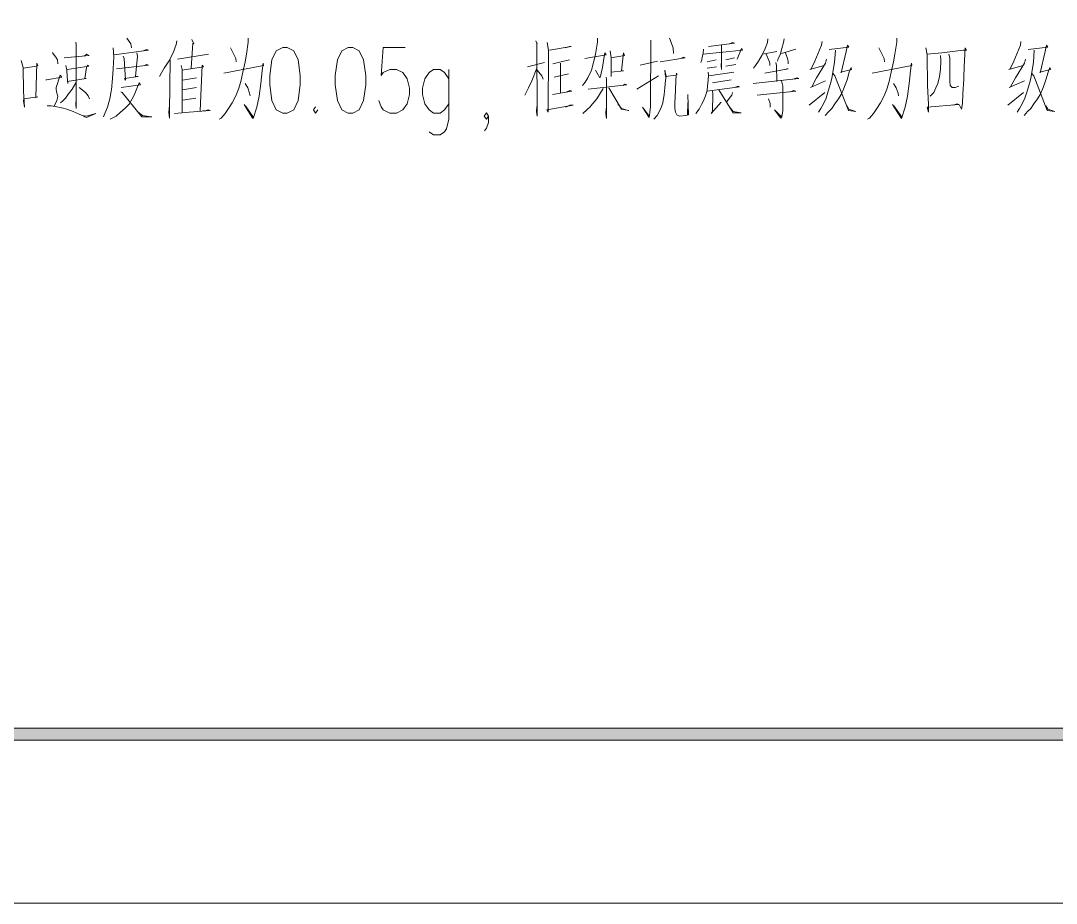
# Model space of a CAD drawing. Header units: millimetres. Extents: x 0 to 586, y 0 to 414.
# Drawn here: x 431.7 to 492.1, y 0 to 51.5 of the extents above; entities that cross this region are included whole.
import ezdxf

# ---------------------------------------------------------------- set-up
doc = ezdxf.new("R2010")
doc.units = ezdxf.units.MM

msp = doc.modelspace()

# ---------------------------------------------------------------- hatches: boundary and pattern name
h = msp.add_hatch(color=0)
h.dxf.hatch_style = 2
h.paths.add_polyline_path([(24.302861, 9.514417), (24.994306, 10.205861), (575.429944, 10.205861), (576.117861, 9.514417)])

# ---------------------------------------------------------------- linework, layer by layer
at = {"color": 0, "lineweight": 0}
for points in [[(0, 0), (585.632278, 0), (585.632278, 414.0835), (0, 414.0835)], [(446.948278, 49.911), (446.567278, 49.727556), (446.30975, 49.184278), (446.18275, 48.274111), (446.18275, 47.727306), (446.30975, 46.817139), (446.567278, 46.270333), (446.948278, 46.086889), (447.202278, 46.086889), (447.583278, 46.270333), (447.840806, 46.817139), (447.967806, 47.727306), (447.967806, 48.274111), (447.840806, 49.184278), (447.583278, 49.727556), (447.202278, 49.911)], [(450.768861, 49.911), (450.387861, 49.727556), (450.133861, 49.184278), (450.006861, 48.274111), (450.006861, 47.727306), (450.133861, 46.817139), (450.387861, 46.270333), (450.768861, 46.086889), (451.026389, 46.086889), (451.407389, 46.270333), (451.661389, 46.817139), (451.788389, 47.727306), (451.788389, 48.274111), (451.661389, 49.184278), (451.407389, 49.727556), (451.026389, 49.911)], [(24.302861, 9.514417), (24.994306, 10.205861), (575.429944, 10.205861), (576.117861, 9.514417)]]:
    msp.add_lwpolyline(points, close=True, dxfattribs=at)
for points in [[(434.862111, 50.232028), (434.890333, 50.083861), (434.890333, 46.358528), (434.862111, 46.580778), (434.890333, 46.915917)], [(437.836028, 50.457806), (438.072389, 50.122667), (438.121778, 49.896889)], [(440.757028, 50.306111), (440.732333, 50.083861), (440.548889, 49.600556), (440.287833, 49.113722), (440.026778, 48.7045), (439.871556, 48.443444), (439.741028, 48.221194)], [(441.646028, 50.383722), (441.748333, 50.122667), (441.695417, 50.157944), (441.593111, 48.7045)], [(444.930389, 50.457806), (444.930389, 50.232028), (444.828083, 49.526472), (444.750472, 49.078444), (444.619944, 48.48225), (444.489417, 47.921333), (444.358889, 47.476833), (444.200139, 47.102889), (443.992, 46.693667), (443.783861, 46.358528), (443.575722, 46.058667), (443.339361, 45.797611), (443.237056, 45.723528)], [(461.722611, 50.306111), (461.800222, 50.122667), (461.775528, 50.19675), (461.800222, 45.9105), (461.747306, 46.171556), (461.775528, 46.471417)], [(462.37525, 50.19675), (462.452861, 49.748722), (462.428167, 46.13275), (462.347028, 46.284444), (463.888667, 46.5455), (463.705222, 46.5455), (463.468861, 46.432611)], [(465.320944, 50.457806), (465.320944, 50.232028), (465.190417, 49.526472), (465.088111, 49.039639), (464.957583, 48.595139), (464.749444, 48.147111), (464.590694, 47.886056), (464.435472, 47.699083)], [(468.425389, 50.344917), (468.400694, 46.471417), (468.372472, 46.13275), (468.347778, 45.949306), (468.323083, 45.836417), (467.9315, 46.432611), (468.323083, 45.9105)], [(469.522528, 50.457806), (469.730667, 49.896889), (469.755361, 49.56175)], [(471.790889, 49.970972), (473.304306, 50.157944), (473.198472, 50.19675), (473.04325, 50.122667)], [(475.258694, 50.419), (475.234, 50.19675), (475.103472, 49.861611), (474.920028, 49.487667), (474.711889, 49.113722), (474.528444, 48.856194), (474.426139, 48.7045)], [(476.200611, 50.419), (476.172389, 50.19675), (476.070083, 49.861611), (475.96425, 49.487667), (475.858417, 49.265417), (475.809028, 49.113722)], [(478.416056, 50.270833), (478.391361, 50.048583), (477.999778, 49.113722), (477.791639, 48.669222), (477.7105, 48.630417), (478.546583, 48.856194)], [(482.772861, 50.457806), (482.772861, 50.232028), (482.667028, 49.526472), (482.589417, 49.078444), (482.458889, 48.48225), (482.328361, 47.921333), (482.197833, 47.476833), (482.042611, 47.102889), (481.834472, 46.693667), (481.622806, 46.358528), (481.414667, 46.058667), (481.181833, 45.797611), (481.076, 45.723528)], [(490.022444, 50.270833), (489.99775, 50.048583), (489.606167, 49.113722), (489.398028, 48.669222), (489.320417, 48.630417), (490.152972, 48.856194)], [(433.479222, 49.600556), (433.507444, 49.600556), (433.690889, 49.3395), (433.793194, 49.191333), (433.817889, 48.965556)], [(437.052861, 49.896889), (437.081083, 49.374778), (437.052861, 48.669222), (437.003472, 48.108306), (436.950556, 47.438028), (436.922333, 47.363944), (436.844722, 46.915917), (436.714194, 46.432611), (436.558972, 46.058667), (436.481361, 45.875222)], [(437.105778, 49.487667), (439.113083, 49.748722), (438.982556, 49.787528), (438.802639, 49.709917)], [(437.627889, 49.413583), (437.680806, 49.265417), (437.758417, 47.998944), (437.7055, 48.108306), (438.513361, 48.221194), (438.358139, 48.221194), (438.463972, 49.413583), (438.43575, 49.600556)], [(444.228361, 49.078444), (444.200139, 49.265417), (443.889694, 49.896889)], [(454.081444, 49.911), (452.807917, 49.911), (452.680917, 48.274111), (452.807917, 48.454028), (453.192444, 48.637472), (453.573444, 48.637472), (453.954444, 48.454028), (454.211972, 48.090667), (454.338972, 47.543861), (454.338972, 47.1805), (454.211972, 46.633694), (453.954444, 46.270333), (453.573444, 46.086889), (453.192444, 46.086889), (452.807917, 46.270333), (452.680917, 46.453778), (452.553917, 46.817139)], [(462.505778, 49.748722), (463.782833, 49.970972), (463.677, 49.970972), (463.444167, 49.896889)], [(464.566, 49.265417), (465.818361, 49.487667), (465.74075, 49.600556), (465.687833, 49.265417), (465.610222, 48.743306), (465.529083, 48.408167), (465.479694, 48.221194), (465.451472, 48.147111), (465.190417, 48.595139)], [(466.051194, 49.709917), (466.104111, 49.300694), (466.104111, 48.221194), (466.104111, 48.48225), (466.834361, 48.556333), (466.703833, 48.556333), (466.834361, 49.600556), (466.887278, 49.452389), (466.104111, 49.300694)], [(471.505139, 49.822806), (471.476917, 49.56175), (471.424, 49.3395), (471.399306, 49.191333), (471.346389, 49.039639)], [(471.476917, 49.526472), (473.7735, 49.748722), (473.720583, 49.861611), (473.459528, 49.226611)], [(472.545833, 50.048583), (472.545833, 48.630417), (472.521139, 48.856194), (472.545833, 49.113722)], [(474.94825, 49.526472), (475.780806, 49.674639)], [(476.041861, 49.56175), (476.877944, 49.822806)], [(476.278222, 49.600556), (476.40875, 49.265417), (476.433444, 49.113722), (476.433444, 48.965556)], [(479.199222, 49.748722), (479.146306, 49.039639), (479.068694, 48.595139), (478.991083, 48.108306), (478.913472, 47.811972), (478.782944, 47.363944), (478.652417, 46.954722), (478.493667, 46.619583), (478.338444, 46.358528), (478.207917, 46.13275)], [(478.832333, 49.787528), (479.982389, 49.935694), (479.90125, 50.048583), (479.823639, 49.674639), (479.537889, 48.443444), (479.513194, 48.48225), (480.137611, 48.630417), (480.112917, 48.743306), (480.007083, 48.48225), (479.876556, 48.034222), (479.77425, 47.737889), (479.668417, 47.476833), (479.537889, 47.176972), (479.382667, 46.915917), (479.171, 46.619583), (478.991083, 46.358528), (478.807639, 46.171556), (478.5995, 45.949306)], [(482.067306, 49.078444), (482.042611, 49.265417), (481.728639, 49.896889)], [(484.466194, 49.896889), (484.547333, 49.487667), (484.547333, 49.374778), (484.572028, 47.773167), (484.572028, 47.699083), (484.624944, 46.580778), (484.624944, 46.13275), (484.547333, 46.432611), (486.399417, 46.580778), (486.293583, 46.619583), (486.057222, 46.5455)], [(486.424111, 46.580778), (486.554639, 46.319722), (486.607556, 46.654861), (486.63225, 47.215778), (486.685167, 48.073028), (486.685167, 48.182389), (486.709861, 48.778583), (486.762778, 49.896889), (486.840389, 49.748722), (486.660472, 49.748722), (485.408111, 49.600556), (484.547333, 49.526472)], [(490.805611, 49.748722), (490.752694, 49.039639), (490.675083, 48.595139), (490.597472, 48.108306), (490.519861, 47.811972), (490.389333, 47.363944), (490.258806, 46.954722), (490.100056, 46.619583), (489.944833, 46.358528), (489.814306, 46.13275)], [(490.44225, 49.787528), (491.588778, 49.935694), (491.511167, 50.048583), (491.433556, 49.674639), (491.144278, 48.443444), (491.119583, 48.48225), (491.744, 48.630417), (491.719306, 48.743306), (491.613472, 48.48225), (491.482944, 48.034222), (491.380639, 47.737889), (491.274806, 47.476833), (491.144278, 47.176972), (490.989056, 46.915917), (490.780917, 46.619583), (490.597472, 46.358528), (490.414028, 46.171556), (490.205889, 45.949306)], [(431.680056, 49.152528), (431.785889, 48.743306), (431.810583, 47.363944), (431.8635, 46.432611), (431.810583, 46.806556), (431.838806, 46.915917), (432.646667, 47.028806), (432.540833, 46.99), (432.59375, 49.004361), (432.646667, 48.856194), (432.569056, 48.817389), (431.785889, 48.7045)], [(434.184778, 49.300694), (435.645278, 49.452389), (435.51475, 49.526472), (435.359528, 49.413583)], [(440.365444, 49.191333), (440.34075, 46.171556), (440.34075, 45.797611), (440.287833, 46.13275), (440.34075, 46.506694)], [(440.809944, 49.226611), (442.609111, 49.526472)], [(444.697556, 46.580778), (445.16675, 45.836417), (445.219667, 45.762333), (445.427806, 46.432611), (445.558333, 47.067611), (445.660639, 47.811972), (445.73825, 48.556333), (445.791167, 49.004361), (445.819389, 48.856194), (443.498111, 48.408167)], [(462.2165, 49.039639), (461.225194, 48.778583)], [(462.713917, 48.965556), (463.677, 49.191333)], [(463.158417, 49.004361), (463.158417, 47.251056)], [(467.800972, 48.891472), (468.816972, 49.113722)], [(468.972194, 49.078444), (470.436222, 49.300694), (470.330389, 49.3395), (470.175167, 49.265417)], [(472.235389, 49.191333), (471.713278, 49.078444)], [(473.304306, 49.300694), (472.806889, 49.191333)], [(475.156389, 49.526472), (475.339833, 49.113722), (475.364528, 49.004361), (475.364528, 48.856194)], [(475.727889, 49.039639), (475.756111, 48.856194), (475.780806, 47.921333)], [(478.677111, 49.226611), (478.624194, 49.004361), (478.102083, 48.147111), (477.816333, 47.625), (477.738722, 47.586194), (478.624194, 47.960139)], [(482.5365, 46.580778), (483.005694, 45.836417), (483.058611, 45.762333), (483.26675, 46.432611), (483.397278, 47.067611), (483.503111, 47.811972), (483.580722, 48.556333), (483.633639, 49.004361), (483.658333, 48.856194), (481.337056, 48.408167)], [(485.326972, 49.452389), (485.355194, 49.152528), (485.326972, 48.630417), (485.277583, 48.221194), (485.17175, 47.811972), (485.065917, 47.550917), (484.938917, 47.289861), (484.72725, 47.067611)], [(485.824389, 49.526472), (485.877306, 49.300694), (485.877306, 48.817389), (485.877306, 48.26), (485.877306, 47.921333), (485.902, 47.699083), (486.007833, 47.586194), (486.18775, 47.586194), (486.399417, 47.663806)], [(490.2835, 49.226611), (490.230583, 49.004361), (489.712, 48.147111), (489.422722, 47.625), (489.345111, 47.586194), (490.230583, 47.960139)], [(434.290611, 48.856194), (434.34, 48.595139), (434.368222, 48.221194), (434.392917, 47.811972)], [(434.368222, 48.630417), (435.620583, 48.817389), (435.539444, 48.891472), (435.490056, 48.743306), (435.384222, 48.108306), (435.461833, 48.108306), (434.368222, 47.921333)], [(437.236306, 48.669222), (439.113083, 48.891472), (439.010778, 48.930278), (438.904944, 48.856194)], [(441.018083, 48.856194), (441.071, 48.630417), (441.071, 46.097472)], [(441.071, 48.595139), (442.323361, 48.778583), (442.24575, 48.891472), (442.115222, 46.210361)], [(456.632028, 48.090667), (456.3745, 48.454028), (456.1205, 48.637472), (455.7395, 48.637472), (455.4855, 48.454028), (455.227972, 48.090667), (455.100972, 47.543861), (455.100972, 47.1805), (455.227972, 46.633694), (455.4855, 46.270333), (455.7395, 46.086889), (456.1205, 46.086889), (456.3745, 46.270333), (456.632028, 46.633694)], [(456.632028, 48.637472), (456.632028, 45.723528), (456.505028, 45.176722), (456.3745, 44.996806), (456.1205, 44.813361), (455.7395, 44.813361), (455.4855, 44.996806)], [(461.775528, 48.7045), (461.48625, 47.960139), (461.278111, 47.550917), (461.069972, 47.141694)], [(461.800222, 48.595139), (462.061278, 48.26), (462.138889, 48.073028)], [(462.791528, 48.182389), (463.627611, 48.369361)], [(468.608833, 45.723528), (468.792278, 45.949306), (469.000417, 46.358528), (469.130944, 46.693667), (469.208556, 47.176972), (469.23325, 47.550917), (469.286167, 47.998944), (469.314389, 48.221194), (469.23325, 48.595139), (469.286167, 48.221194), (469.885889, 48.295278), (469.9635, 48.334083), (469.914111, 48.408167), (469.885889, 47.998944), (469.861194, 47.40275), (469.832972, 46.693667), (469.832972, 46.358528), (469.861194, 46.13275), (469.938806, 45.984583), (470.094028, 45.9105), (470.460917, 45.949306), (470.616139, 45.984583), (470.591444, 47.176972)], [(471.766194, 48.48225), (471.790889, 48.295278), (471.766194, 47.998944), (471.737972, 47.663806), (471.713278, 47.40275), (471.607444, 47.102889), (471.505139, 46.806556), (471.374611, 46.580778), (471.244083, 46.319722), (471.060639, 46.058667)], [(471.713278, 48.7045), (472.260083, 48.778583)], [(471.815583, 48.26), (473.276083, 48.48225)], [(472.806889, 48.817389), (473.381917, 48.930278)], [(475.078778, 48.408167), (476.433444, 48.669222), (476.355833, 48.669222), (476.278222, 48.630417)], [(479.040472, 48.408167), (479.171, 48.26), (479.954167, 46.245639), (480.398667, 46.171556), (479.982389, 46.319722), (479.876556, 46.506694)], [(490.650389, 48.408167), (490.780917, 48.26), (491.564083, 46.245639), (492.005056, 46.171556), (491.588778, 46.319722), (491.482944, 46.506694)], [(433.115861, 48.034222), (433.168778, 48.034222), (434.05425, 48.182389), (433.948417, 48.295278), (433.715583, 47.586194), (433.715583, 47.476833), (433.740278, 47.325139), (433.793194, 47.141694), (433.817889, 47.067611), (433.793194, 46.954722), (433.740278, 46.76775), (433.60975, 46.506694)], [(434.862111, 47.84725), (434.653972, 47.476833), (434.445833, 47.215778), (434.262389, 46.954722), (434.107167, 46.806556), (433.976639, 46.693667)], [(437.522056, 47.586194), (438.643889, 47.737889), (438.566278, 47.84725), (438.43575, 47.512111), (438.280528, 47.141694), (438.15, 46.915917), (437.99125, 46.654861), (437.99125, 46.619583), (437.733722, 46.358528), (437.472667, 46.13275), (437.211611, 45.9105), (436.872944, 45.723528)], [(441.095694, 47.998944), (441.907083, 48.147111)], [(444.750472, 47.811972), (444.905694, 47.550917), (445.008, 47.251056), (445.036222, 47.102889)], [(464.774139, 47.476833), (467.017806, 47.737889), (466.911972, 47.773167), (466.781444, 47.699083)], [(465.818361, 48.182389), (465.843056, 48.073028), (465.843056, 47.960139), (465.843056, 45.762333), (465.790139, 46.058667), (465.818361, 46.358528)], [(467.617528, 47.476833), (468.869889, 48.26)], [(473.120861, 48.034222), (472.02725, 47.84725)], [(474.397917, 47.811972), (477.061389, 48.108306), (476.955556, 48.147111), (476.800333, 48.108306)], [(476.041861, 47.960139), (476.119472, 47.663806), (476.119472, 46.245639), (476.094778, 45.984583), (476.070083, 45.875222), (476.017167, 45.797611), (475.650278, 46.284444), (476.041861, 45.875222), (476.094778, 46.023389)], [(482.589417, 47.811972), (482.744639, 47.550917), (482.850472, 47.251056), (482.875167, 47.102889)], [(435.07025, 47.586194), (435.437139, 47.289861), (435.592361, 47.102889), (435.669972, 46.915917)], [(437.497361, 47.325139), (437.574972, 47.289861), (438.725028, 45.875222), (439.296528, 45.875222), (439.271833, 45.875222), (438.749722, 45.949306), (438.513361, 46.13275)], [(441.907083, 47.586194), (441.095694, 47.438028)], [(462.689222, 47.176972), (463.807528, 47.363944), (463.705222, 47.40275), (463.521778, 47.325139)], [(465.634917, 47.512111), (465.271556, 46.915917), (464.929361, 46.506694), (464.904667, 46.471417), (464.696528, 46.284444), (464.460167, 46.058667)], [(465.973583, 47.550917), (466.703833, 46.319722), (467.148333, 46.245639), (467.095417, 46.245639), (466.703833, 46.358528), (466.495694, 46.619583)], [(471.713278, 47.363944), (473.590056, 47.625), (473.512444, 47.663806), (473.304306, 47.586194)], [(472.02725, 47.363944), (472.051944, 47.215778), (472.02725, 46.171556), (471.946111, 46.058667), (472.521139, 46.728944)], [(472.390611, 47.438028), (473.226694, 46.097472), (473.695889, 46.097472), (473.226694, 46.171556), (472.990333, 46.471417)], [(473.198472, 47.289861), (473.145556, 47.141694), (472.859806, 46.76775)], [(474.634278, 47.141694), (476.877944, 47.363944), (476.747417, 47.40275), (476.588667, 47.325139)], [(477.661111, 46.5455), (478.571278, 47.289861)], [(489.2675, 46.5455), (490.181194, 47.289861)], [(441.095694, 46.841833), (441.878861, 46.954722)], [(470.563222, 45.984583), (470.591444, 46.693667)], [(475.286917, 46.915917), (475.389222, 46.654861), (475.389222, 46.432611)], [(433.193472, 46.506694), (433.429833, 46.506694), (433.662667, 46.471417), (434.029556, 46.393806), (434.05425, 46.393806), (434.34, 46.319722), (434.706889, 46.171556), (435.07025, 46.023389), (435.331306, 45.9105), (435.384222, 45.875222), (435.490056, 45.836417), (436.036861, 46.058667), (435.461833, 45.9105), (435.229, 45.949306)], [(440.6265, 46.058667), (441.487278, 46.13275), (442.714944, 46.245639), (442.609111, 46.284444), (442.453889, 46.245639)], [(442.376278, 46.245639), (442.270444, 46.210361)], [(444.775167, 46.506694), (445.244361, 45.836417), (445.219667, 45.836417)], [(448.860333, 46.453778), (448.733333, 46.270333), (448.860333, 46.086889), (448.987333, 46.270333)], [(458.724, 45.05325), (458.826306, 45.201417), (458.956833, 45.536556), (458.956833, 45.9105), (458.826306, 46.097472), (458.695778, 45.9105), (458.826306, 45.723528), (458.956833, 45.9105)], [(482.614111, 46.506694), (483.086833, 45.836417), (483.058611, 45.836417)]]:
    msp.add_lwpolyline(points, dxfattribs=at)

doc.saveas('drawing.dxf')
